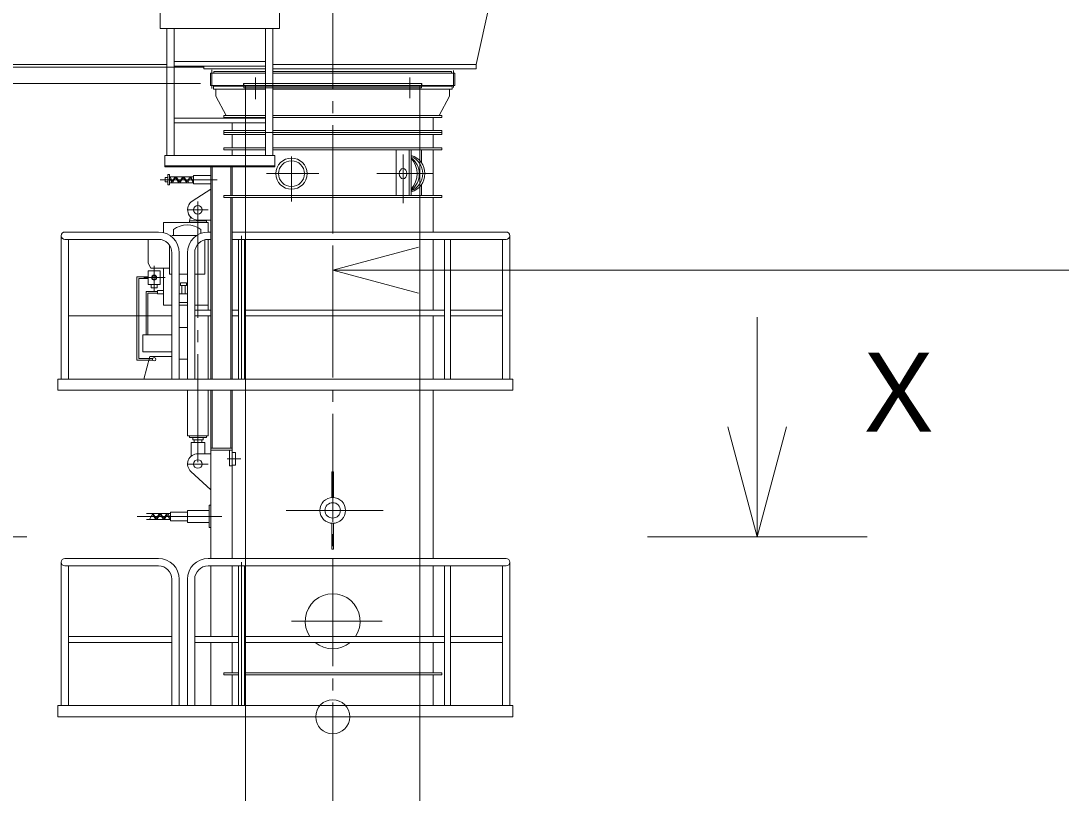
# Model space of a CAD drawing. Units: millimetres, scale not verified. Extents: x -21927 to 21954, y -30883 to 34156.
# Drawn here: x -15199 to -9139, y 11454 to 15949 of the extents above; entities that cross this region are included whole.
import ezdxf
from ezdxf.enums import TextEntityAlignment as Align

# ---------------------------------------------------------------- set-up
doc = ezdxf.new("R2010")
doc.units = ezdxf.units.MM
doc.header["$LTSCALE"] = 70
doc.linetypes.add('CHAIN2', pattern=[12, 9, -1, 1, -1])
for name, color, linetype, lineweight in [('0-0_0', 7, 'Continuous', 18), ('0-3_05 寸法', 7, 'Continuous', 18), ('0-4_12 当社中心線', 3, 'CHAIN2', 18), ('0-6_10 当社外形線', 3, 'Continuous', 18)]:
    doc.layers.add(name, color=color, linetype=linetype, lineweight=lineweight)
doc.styles.add('ＭＳ ゴシック', font='')
doc.styles.get('ＭＳ ゴシック').set_extended_font_data('MS Gothic')

msp = doc.modelspace()

# ---------------------------------------------------------------- linework, layer by layer
at = {"layer": '0-0_0'}
for p, q in [((-10909.93, 12945.16), (-10909.93, 14225.16)), ((-11081.41, 13585.16), (-10909.93, 12945.16)), ((-10738.44, 13585.16), (-10909.93, 12945.16)), ((-16444.22, 12945.16), (-15164.22, 12945.16)), ((-11549.93, 12945.16), (-10269.93, 12945.16))]:
    msp.add_line(p, q, dxfattribs=at)
at = {"layer": '0-3_05 寸法'}
for p, q in [((-14151.68, 15584.48), (-21404.22, 15584.48)), ((-14151.68, 15584.48), (-21404.22, 15584.48)), ((-14151.68, 15584.48), (-20061.54, 15584.48)), ((-14151.68, 15584.48), (-17394.62, 15584.48)), ((-13382.68, 14601.64), (-13382.68, 14372.05)), ((-13382.68, 14497.05), (-12882.68, 14497.05)), ((-12882.68, 14497.05), (11117.32, 14497.05))]:
    msp.add_line(p, q, dxfattribs=at)
msp.add_lwpolyline([(-12882.68, 14363.08), (-13382.68, 14497.05), (-12882.68, 14631.03)], dxfattribs=at)
at = {"layer": '0-4_12 当社中心線'}
for p, q in [((-13382.68, -16367.82), (-13382.68, 17167.27)), ((-13622.68, 15159.72), (-13622.68, 14897.01)), ((-12972.68, 15171.8), (-12972.68, 14887.95)), ((-13768.09, 15059.48), (-13463.11, 15059.48)), ((-13124.91, 15059.48), (-12801.81, 15059.48)), ((-14387.06, 15024.48), (-14054.73, 15024.48)), ((-14230.98, 14849.48), (-14108.21, 14849.48)), ((-14167.68, 14898.41), (-14167.68, 14777.19)), ((-14167.68, 14849.48), (-14167.68, 13320.55)), ((-14422.68, 14523.56), (-14422.68, 14373.57)), ((-14481.77, 14454.48), (-14357.6, 14454.48)), ((-13653.13, 13099.48), (-13088.36, 13099.48)), ((-14028.26, 13064.48), (-14522.06, 13064.48)), ((-13621.8, 12454.48), (-13094.38, 12454.48))]:
    msp.add_line(p, q, dxfattribs=at)
at = {"layer": '0-6_10 当社外形線'}
for p, q in [((-12467.68, 16054.48), (-12547.68, 15694.48)), ((-14349.03, 15904.48), (-14349.03, 15164.48)), ((-14306.33, 15904.48), (-14306.33, 15164.48)), ((-13774.03, 15904.48), (-13774.03, 15164.48)), ((-13731.33, 15904.48), (-13731.33, 15164.48)), ((-14306.33, 15713.08), (-13774.03, 15713.08)), ((-15442.68, 15694.48), (-14349.03, 15694.48)), ((-14306.33, 15685.88), (-13774.03, 15685.88)), ((-14132.68, 15685.88), (-14132.68, 15669.48)), ((-13774.03, 15669.48), (-14132.68, 15669.48)), ((-14094.68, 15643.48), (-13774.03, 15643.48)), ((-14086.68, 15663.68), (-14086.68, 15555.56)), ((-13731.33, 15694.48), (-12547.68, 15694.48)), ((-12678.68, 15660.79), (-12678.68, 15560.06)), ((-13901.68, 15584.48), (-12863.68, 15584.48)), ((-13901.68, 15572.48), (-13901.68, 15584.48)), ((-13890.68, 15584.48), (-12874.68, 15584.48)), ((-13890.68, 15584.48), (-12874.68, 15584.48)), ((-13890.68, 15584.48), (-12874.68, 15584.48)), ((-13832.68, 15618.68), (-13832.68, 15492.77)), ((-12932.68, 15618.64), (-12932.68, 15498.35)), ((-12863.68, 15572.48), (-12863.68, 15584.48)), ((-13774.03, 15550.48), (-14077.68, 15550.48)), ((-13901.68, 15572.48), (-12863.68, 15572.48)), ((-13890.68, 9716.48), (-13890.68, 15572.48)), ((-12874.68, 15572.48), (-12874.68, 9716.48)), ((-14017.68, 15398.48), (-13774.03, 15398.48)), ((-14306.33, 15383.08), (-13774.03, 15383.08)), ((-14306.33, 15355.88), (-13774.03, 15355.88)), ((-13967.68, 15386.48), (-13967.68, 15383.08)), ((-13967.68, 15355.88), (-13967.68, 15310.48)), ((-12797.68, 15386.48), (-12797.68, 15310.48)), ((-14017.68, 15310.48), (-13774.03, 15310.48)), ((-14017.68, 15286.48), (-13774.03, 15286.48)), ((-13967.68, 15210.48), (-13967.68, 15286.48)), ((-12797.68, 15210.48), (-12797.68, 15286.48)), ((-14017.68, 15198.48), (-13774.03, 15198.48)), ((-13967.68, 15198.48), (-13967.68, 15164.48)), ((-13012.68, 14932.48), (-13012.68, 15198.48)), ((-12937.68, 14932.48), (-12937.68, 15198.48)), ((-12925.68, 14932.48), (-12925.68, 15198.48)), ((-12865.68, 15198.48), (-12865.68, 15122.96)), ((-12797.68, 15198.48), (-12797.68, 14932.48)), ((-14360.18, 15105.48), (-13720.18, 15105.48)), ((-14092.68, 15099.48), (-14092.68, 13863.48)), ((-14084.68, 15099.48), (-14084.68, 13863.48)), ((-13975.68, 15099.48), (-13975.68, 14932.48)), ((-13967.68, 14932.48), (-13967.68, 15099.48)), ((-14332.68, 15035.63), (-14320.56, 15006.98)), ((-14317.68, 15013.63), (-14329.96, 15041.98)), ((-14317.68, 15013.63), (-14300.65, 15041.98)), ((-14297.53, 15037.11), (-14314.96, 15006.98)), ((-14297.68, 15037.36), (-14278.15, 15006.98)), ((-14275.19, 15011.59), (-14294.8, 15041.98)), ((-14275.18, 15011.6), (-14255.65, 15041.98)), ((-14252.68, 15037.36), (-14272.21, 15006.98)), ((-14252.68, 15037.36), (-14233.15, 15006.98)), ((-14230.43, 15011.81), (-14249.71, 15041.98)), ((-14214.27, 15041.98), (-14230.43, 15011.81)), ((-14211.43, 15036.69), (-14227.21, 15006.98)), ((-14211.43, 15036.69), (-14195.52, 15006.98)), ((-14208.6, 15041.98), (-14192.68, 15012.27)), ((-14200.28, 14899.85), (-14092.68, 14969.48)), ((-12865.68, 14932.48), (-12865.68, 14995.99)), ((-13975.68, 14920.48), (-13975.68, 13863.48)), ((-13967.68, 13863.48), (-13967.68, 14920.48)), ((-12797.68, 14920.48), (-12797.68, 14719.83)), ((-14211.7, 14808.71), (-14217.68, 14784.48)), ((-14167.68, 14789.48), (-14092.68, 14789.48)), ((-14118.92, 14789.48), (-14117.68, 14784.48)), ((-14367.68, 14774.48), (-14107.68, 14774.48)), ((-14367.68, 14774.48), (-14367.68, 14716.06)), ((-14310.18, 14734.48), (-14310.18, 14699.48)), ((-14150.18, 14734.48), (-14150.18, 14712.14)), ((-14107.68, 14719.83), (-14107.68, 14774.48)), ((-14964.03, 14698.48), (-14964.03, 13863.48)), ((-14397.68, 14719.83), (-14942.68, 14719.83)), ((-14397.68, 14677.13), (-14942.68, 14677.13)), ((-14921.33, 14677.13), (-14921.33, 13863.48)), ((-14319.48, 14699.48), (-14174.95, 14699.48)), ((-14127.68, 14674.54), (-14127.68, 14474.48)), ((-14107.68, 14719.83), (-14092.68, 14719.83)), ((-14107.68, 14677.13), (-14092.68, 14677.13)), ((-14107.68, 14677.13), (-14107.68, 14265.48)), ((-12372.68, 14719.83), (-13967.68, 14719.83)), ((-13967.68, 14677.13), (-12372.68, 14677.13)), ((-13931.03, 14677.13), (-13931.03, 13863.48)), ((-13914.03, 14698.48), (-13914.03, 13863.48)), ((-13897.03, 14677.13), (-13897.03, 13863.48)), ((-12797.68, 14677.13), (-12797.68, 14265.48)), ((-12731.03, 14677.13), (-12731.03, 13863.48)), ((-12697.03, 14677.13), (-12697.03, 13863.48)), ((-12394.03, 14677.13), (-12394.03, 13863.48)), ((-12351.33, 14698.48), (-12351.33, 13863.48)), ((-14332.68, 14642.76), (-14332.68, 14474.48)), ((-14319.03, 14598.48), (-14319.03, 13863.48)), ((-14276.33, 14598.48), (-14276.33, 13863.48)), ((-14229.03, 14598.48), (-14229.03, 13863.48)), ((-14186.33, 14598.48), (-14186.33, 13863.48)), ((-14332.68, 14509.48), (-14442.68, 14509.48)), ((-14367.68, 14509.48), (-14367.68, 14294.48)), ((-14319.03, 14474.48), (-14332.68, 14474.48)), ((-14229.03, 14474.48), (-14276.33, 14474.48)), ((-14268.83, 14424.48), (-14268.83, 14409.48)), ((-14268.83, 14424.48), (-14233.83, 14424.48)), ((-14233.83, 14409.48), (-14233.83, 14424.48)), ((-14127.68, 14474.48), (-14186.33, 14474.48)), ((-14233.83, 14409.48), (-14268.83, 14409.48)), ((-14261.33, 14409.48), (-14261.33, 14359.48)), ((-14241.33, 14409.48), (-14241.33, 14359.48)), ((-14276.33, 14359.48), (-14229.03, 14359.48)), ((-14276.33, 14309.48), (-14229.03, 14309.48)), ((-14261.33, 14359.48), (-14241.33, 14359.48)), ((-14367.68, 14294.48), (-14319.03, 14294.48)), ((-14276.33, 14294.48), (-14229.03, 14294.48)), ((-14186.33, 14294.48), (-14107.68, 14294.48)), ((-14186.33, 14265.48), (-14092.68, 14265.48)), ((-13967.68, 14265.48), (-13931.03, 14265.48)), ((-13897.03, 14265.48), (-13382.68, 14265.48)), ((-12731.03, 14265.48), (-13382.68, 14265.48)), ((-12697.03, 14265.48), (-12394.03, 14265.48)), ((-14921.33, 14231.48), (-14319.03, 14231.48)), ((-14092.68, 14231.48), (-14186.33, 14231.48)), ((-14107.68, 14231.48), (-14107.68, 13863.48)), ((-13967.68, 14231.48), (-13931.03, 14231.48)), ((-13897.03, 14231.48), (-13382.68, 14231.48)), ((-12731.03, 14231.48), (-13382.68, 14231.48)), ((-12797.68, 14231.48), (-12797.68, 13863.48)), ((-12697.03, 14231.48), (-12394.03, 14231.48)), ((-14489.03, 14121.98), (-14489.03, 14021.98)), ((-14319.03, 14121.98), (-14489.03, 14121.98)), ((-14276.33, 14164.48), (-14229.03, 14164.48)), ((-14276.33, 14164.48), (-14276.33, 13979.48)), ((-14319.03, 14021.98), (-14489.03, 14021.98)), ((-14431.34, 13974.48), (-14522.68, 13974.48)), ((-14431.34, 13984.48), (-14512.68, 13984.48)), ((-14447.68, 13994.48), (-14482.68, 13863.48)), ((-14447.68, 13994.48), (-14319.03, 13994.48)), ((-14276.33, 13979.48), (-14229.03, 13979.48)), ((-14982.68, 13863.48), (-14982.68, 13798.48)), ((-14084.68, 13461.48), (-14084.68, 13798.48)), ((-13975.68, 13461.48), (-13975.68, 13798.48)), ((-12797.68, 12819.83), (-12797.68, 13798.48)), ((-14197.68, 13509.48), (-14137.68, 13509.48)), ((-14092.68, 13461.48), (-13967.68, 13461.48)), ((-14167.68, 13429.48), (-14092.68, 13429.48)), ((-14092.68, 12819.83), (-14092.68, 13449.48)), ((-13997.77, 13399.48), (-13917.58, 13399.48)), ((-13967.68, 12819.83), (-13967.68, 13449.48)), ((-14230.98, 13369.48), (-14108.21, 13369.48)), ((-14208.2, 13325.22), (-14092.68, 13219.48)), ((-14327.68, 13081.98), (-14467.68, 13081.98)), ((-14467.68, 13046.98), (-14327.68, 13046.98)), ((-14432.53, 13077.11), (-14449.96, 13046.98)), ((-14432.68, 13077.36), (-14413.15, 13046.98)), ((-14410.19, 13051.59), (-14429.8, 13081.98)), ((-14410.18, 13051.6), (-14390.65, 13081.98)), ((-14387.68, 13077.36), (-14407.21, 13046.98)), ((-14387.68, 13077.36), (-14368.15, 13046.98)), ((-14365.43, 13051.81), (-14384.71, 13081.98)), ((-14349.27, 13081.98), (-14365.43, 13051.81)), ((-14346.43, 13076.69), (-14362.21, 13046.98)), ((-14346.43, 13076.69), (-14330.52, 13046.98)), ((-14343.6, 13081.98), (-14327.68, 13052.27)), ((-14964.03, 12798.48), (-14964.03, 11963.48)), ((-14397.68, 12819.83), (-14942.68, 12819.83)), ((-14107.68, 12819.83), (-14092.68, 12819.83)), ((-14092.68, 12819.83), (-12372.68, 12819.83)), ((-13914.03, 12798.48), (-13914.03, 11963.48)), ((-12351.33, 12798.48), (-12351.33, 11963.48)), ((-14397.68, 12777.13), (-14942.68, 12777.13)), ((-14921.33, 12777.13), (-14921.33, 11963.48)), ((-14107.68, 12777.13), (-14092.68, 12777.13)), ((-14092.68, 12777.13), (-14092.68, 12365.48)), ((-14092.68, 12777.13), (-12372.68, 12777.13)), ((-13967.68, 12777.13), (-13967.68, 12365.48)), ((-13931.03, 12777.13), (-13931.03, 11963.48)), ((-13897.03, 12777.13), (-13897.03, 11963.48)), ((-12797.68, 12777.13), (-12797.68, 12365.48)), ((-12731.03, 12777.13), (-12731.03, 11963.48)), ((-12697.03, 12777.13), (-12697.03, 11963.48)), ((-12394.03, 12777.13), (-12394.03, 11963.48)), ((-14319.03, 12698.48), (-14319.03, 11963.48)), ((-14276.33, 12698.48), (-14276.33, 11963.48)), ((-14229.03, 12698.48), (-14229.03, 11963.48)), ((-14186.33, 12698.48), (-14186.33, 11963.48)), ((-14921.33, 12365.48), (-14319.03, 12365.48)), ((-14186.33, 12365.48), (-13931.03, 12365.48)), ((-13897.03, 12365.48), (-12731.03, 12365.48)), ((-12697.03, 12365.48), (-12394.03, 12365.48)), ((-14921.33, 12331.48), (-14319.03, 12331.48)), ((-14186.33, 12331.48), (-13931.03, 12331.48)), ((-14092.68, 12331.48), (-14092.68, 11963.48)), ((-13967.68, 12331.48), (-13967.68, 12154.48)), ((-13897.03, 12331.48), (-12731.03, 12331.48)), ((-12797.68, 12331.48), (-12797.68, 12154.48)), ((-12697.03, 12331.48), (-12394.03, 12331.48)), ((-14017.68, 12154.48), (-13931.03, 12154.48)), ((-13967.68, 12142.48), (-13967.68, 11963.48)), ((-12797.68, 12142.48), (-12797.68, 11963.48)), ((-14982.68, 11963.48), (-14982.68, 11898.48))]:
    msp.add_line(p, q, dxfattribs=at)
for points in [[(-14387.68, 16029.48), (-14387.68, 15904.48), (-13692.68, 15904.48), (-13692.68, 16029.48)], [(-15442.68, 15694.48), (-15442.68, 15678.48), (-14132.68, 15678.48)], [(-13774.03, 15573.48), (-14094.68, 15573.48), (-14094.68, 15643.48)], [(-14074.68, 15643.48), (-14074.68, 15653.48), (-13774.03, 15653.48)], [(-12547.68, 15694.48), (-12547.68, 15669.48), (-13731.33, 15669.48)], [(-13731.33, 15653.48), (-12690.68, 15653.48), (-12690.68, 15643.48)], [(-13731.33, 15643.48), (-12670.68, 15643.48), (-12670.68, 15573.48), (-13731.33, 15573.48)], [(-14077.68, 15550.48), (-14077.68, 15569.48), (-13774.03, 15569.48)], [(-14062.68, 15550.48), (-14062.68, 15510.48), (-14002.68, 15398.48)], [(-14046.68, 15573.48), (-14046.68, 15569.48), (-12718.68, 15569.48), (-12718.68, 15573.48)], [(-13731.33, 15569.48), (-12687.68, 15569.48), (-12687.68, 15550.48), (-13731.33, 15550.48)], [(-12702.68, 15550.48), (-12702.68, 15510.48), (-12762.68, 15398.48)], [(-13774.03, 15386.48), (-14017.68, 15386.48), (-14017.68, 15398.48)], [(-13731.33, 15398.48), (-12747.68, 15398.48), (-12747.68, 15386.48), (-13731.33, 15386.48)], [(-13731.33, 15310.48), (-12747.68, 15310.48), (-12747.68, 15298.48), (-14017.68, 15298.48), (-14017.68, 15310.48)], [(-13774.03, 15298.48), (-14017.68, 15298.48), (-14017.68, 15286.48)], [(-13731.33, 15286.48), (-12747.68, 15286.48), (-12747.68, 15298.48), (-13731.33, 15298.48)], [(-13774.03, 15210.48), (-14017.68, 15210.48), (-14017.68, 15198.48)], [(-13731.33, 15198.48), (-12747.68, 15198.48), (-12747.68, 15210.48), (-13731.33, 15210.48)], [(-14342.68, 15036.98), (-14357.68, 15036.98), (-14357.68, 15011.98), (-14342.68, 15011.98)], [(-14192.68, 15041.98), (-14332.68, 15041.98), (-14332.68, 15006.98), (-14192.68, 15006.98)], [(-14092.68, 15049.48), (-14192.68, 15049.48), (-14192.68, 14999.48), (-14092.68, 14999.48)], [(-14117.68, 14774.48), (-14117.68, 14784.48), (-14217.68, 14784.48), (-14217.68, 14774.48)], [(-14457.68, 14677.13), (-14457.68, 14539.48), (-14442.68, 14509.48)], [(-14457.68, 14459.48), (-14522.68, 14459.48), (-14522.68, 13974.48)], [(-14458.92, 14449.48), (-14512.68, 14449.48), (-14512.68, 13984.48)], [(-14402.68, 14374.48), (-14468.92, 14374.48), (-14468.92, 14121.98)], [(-14402.68, 14364.48), (-14458.92, 14364.48), (-14458.92, 14121.98)], [(-14440.18, 14414.48), (-14440.18, 14394.48), (-14405.18, 14394.48), (-14405.18, 14414.48)], [(-14367.68, 14379.48), (-14402.68, 14379.48), (-14402.68, 14359.48), (-14367.68, 14359.48)], [(-14982.68, 13863.48), (-12332.68, 13863.48), (-12332.68, 13798.48), (-14982.68, 13798.48)], [(-14227.68, 13798.48), (-14227.68, 13534.48), (-14107.68, 13534.48), (-14107.68, 13798.48)], [(-14092.68, 13798.48), (-14092.68, 13449.48), (-13967.68, 13449.48), (-13967.68, 13798.48)], [(-14217.68, 13534.48), (-14217.68, 13524.48), (-14117.68, 13524.48), (-14117.68, 13534.48)], [(-14197.68, 13509.48), (-14197.68, 13524.48), (-14137.68, 13524.48), (-14137.68, 13509.48)], [(-14207.68, 13414.2), (-14207.68, 13494.48), (-14127.68, 13494.48), (-14127.68, 13429.48)], [(-14190.18, 13494.48), (-14190.18, 13509.48), (-14145.18, 13509.48), (-14145.18, 13494.48)], [(-13983.68, 13449.48), (-13983.68, 13359.48), (-13967.68, 13359.48)], [(-13967.68, 13436.98), (-13948.68, 13436.98), (-13948.68, 13361.98), (-13967.68, 13361.98)], [(-13387.68, 13174.48), (-13387.68, 13324.48), (-13377.68, 13324.48), (-13377.68, 13174.48)], [(-14102.68, 13099.48), (-14227.68, 13099.48), (-14227.68, 13029.48), (-14102.68, 13029.48)], [(-14092.68, 13129.48), (-14102.68, 13129.48), (-14102.68, 12999.48), (-14092.68, 12999.48)], [(-14227.68, 13089.48), (-14327.68, 13089.48), (-14327.68, 13039.48), (-14227.68, 13039.48)], [(-13387.68, 13024.48), (-13387.68, 12874.48), (-13377.68, 12874.48), (-13377.68, 13024.48)], [(-13931.03, 12142.48), (-14017.68, 12142.48), (-14017.68, 12154.48)], [(-13897.03, 12154.48), (-12747.68, 12154.48), (-12747.68, 12142.48), (-13897.03, 12142.48)], [(-14982.68, 11963.48), (-12332.68, 11963.48), (-12332.68, 11898.48), (-14982.68, 11898.48)]]:
    msp.add_lwpolyline(points, dxfattribs=at)
for points in [[(-13900.68, 15584.48), (-12864.68, 15584.48), (-12864.68, 15559.48), (-13900.68, 15559.48)], [(-14360.18, 15099.48), (-14360.18, 15164.48), (-13720.18, 15164.48), (-13720.18, 15099.48)], [(-14342.68, 15054.48), (-14332.68, 15054.48), (-14332.68, 14994.48), (-14342.68, 14994.48)], [(-14017.68, 14920.48), (-14017.68, 14932.48), (-12747.68, 14932.48), (-12747.68, 14920.48)], [(-14457.68, 14494.48), (-14387.68, 14494.48), (-14387.68, 14414.48), (-14457.68, 14414.48)]]:
    msp.add_lwpolyline(points, close=True, dxfattribs=at)
for centre, radius in [((-13622.68, 15059.48), 91), ((-13622.68, 15059.48), 75), ((-14167.68, 14849.48), 25), ((-14422.68, 14454.48), 15), ((-14422.68, 14454.48), 12), ((-14422.68, 13979.48), 10), ((-14167.68, 13369.48), 25), ((-13382.68, 13099.48), 75), ((-13382.68, 13099.48), 45), ((-13382.68, 11898.48), 99.11)]:
    msp.add_circle(centre, radius, dxfattribs=at)
for centre, radius, start, end in [((-12997.94, 15057.56), 119.27, 307.28642, 52.71358), ((-12956.44, 15059.48), 110.76, 286.12347, 73.87653), ((-12965.21, 15059.48), 107.53, 291.5686, 68.4314), ((-13023.9, 15059.48), 133.21, 317.49899, 42.50101), ((-14167.68, 14849.48), 60, 122.90729, 270), ((-14230.18, 14626.54), 134.35, 53.45533, 126.54467), ((-14942.68, 14698.48), 21.35, 90, 270), ((-14397.68, 14598.48), 121.35, 0, 90), ((-14397.68, 14598.48), 78.65, 0, 90), ((-14107.68, 14598.48), 121.35, 90, 180), ((-14107.68, 14598.48), 78.65, 90, 180), ((-12372.68, 14698.48), 21.35, 270, 90), ((-14167.68, 13369.48), 60, 90, 227.52841), ((-14942.68, 12798.48), 21.35, 90, 270), ((-14397.68, 12698.48), 121.35, 0, 90), ((-14107.68, 12698.48), 121.35, 90, 180), ((-12372.68, 12798.48), 21.35, 270, 90), ((-14397.68, 12698.48), 78.65, 0, 90), ((-14107.68, 12698.48), 78.65, 90, 180), ((-13382.68, 12454.48), 160, 326.20315, 213.79685), ((-13382.68, 12454.48), 160, 230.24177, 309.75823)]:
    msp.add_arc(centre, radius, start, end, dxfattribs=at)
msp.add_ellipse((-12972.68, 15059.48), major_axis=(0, -30), ratio=0.75, dxfattribs=at)

# ---------------------------------------------------------------- texts
at = {"layer": '0-0_0', "style": 'ＭＳ ゴシック'}
msp.add_text('Ｘ', height=458.2, dxfattribs=at).set_placement((-10398.07, 13421.15), align=Align.BOTTOM_LEFT)

doc.saveas('drawing.dxf')
